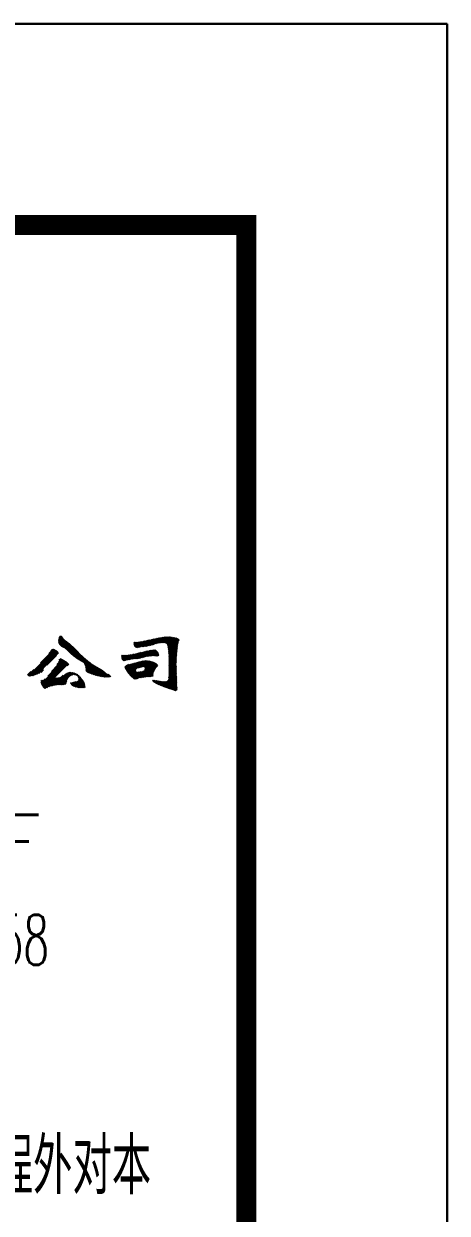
# Model space of a CAD drawing. Header units: millimetres. Extents: x -981077 to -572908, y -546666 to -409449.
# Drawn here: x -717728 to -715621, y -419996 to -414082 of the extents above; entities that cross this region are included whole.
import ezdxf
from ezdxf.enums import TextEntityAlignment as Align

# ---------------------------------------------------------------- set-up
doc = ezdxf.new("R2010")
doc.units = ezdxf.units.MM
doc.header["$LTSCALE"] = 1000
doc.layers.add('DQ', color=7, linetype='Continuous')
doc.layers.add('图框', color=7, linetype='Continuous')
doc.styles.add('HZTXT2', font='txt.shx', dxfattribs={"width": 0.8, "bigfont": 'hztxt.shx'})
doc.styles.add('TK', font='txt.shx', dxfattribs={"width": 0.7, "bigfont": 'hztxt.shx'})

# ---------------------------------------------------------------- blocks, each defined once
blk = doc.blocks.new('A$C00BC0004')
at = {"layer": 'DQ'}
for p, q in [((-932.8, -2070.6), (-912.6, -2050.5)), ((-932.7, -2066.1), (-914.4, -2047.8)), ((-932.5, -2074.9), (-910.8, -2053.1)), ((-932.3, -2061.2), (-916.5, -2045.4)), ((-932, -2078.8), (-908.6, -2055.5)), ((-931.1, -2055.5), (-919.5, -2043.9)), ((-931, -2082.4), (-906.4, -2057.7)), ((-929.5, -2085.4), (-904, -2059.9)), ((-927.5, -2087.9), (-901.7, -2062)), ((-927.3, -2047.2), (-925, -2045)), ((-925.3, -2090.1), (-899.3, -2064.1)), ((-922.9, -2092.2), (-896.9, -2066.2)), ((-920.2, -2094.1), (-894.5, -2068.3)), ((-540.1, -2100), (-509.9, -2069.8)), ((-534.7, -2099.1), (-504.3, -2068.7)), ((-529, -2098), (-498.7, -2067.6)), ((-523.6, -2097), (-493, -2066.4)), ((-518.5, -2096.4), (-487.3, -2065.2)), ((-513.5, -2095.9), (-481.5, -2063.9)), ((-508.5, -2095.4), (-475.7, -2062.7)), ((-503.4, -2094.8), (-469.9, -2061.3)), ((-498.2, -2094), (-464.1, -2060)), ((-492.7, -2093.1), (-458.3, -2058.7)), ((-487.2, -2092), (-452.5, -2057.4)), ((-481.4, -2090.8), (-446.8, -2056.1)), ((-475.5, -2089.3), (-441.1, -2054.9)), ((-469.3, -2087.7), (-435.5, -2053.8)), ((-463, -2085.8), (-429.9, -2052.7)), ((-456.5, -2083.8), (-424.4, -2051.7)), ((-450.1, -2081.9), (-419, -2050.8)), ((-444, -2080.3), (-413.7, -2050)), ((-438, -2078.8), (-408.5, -2049.3)), ((-432.3, -2077.6), (-403.4, -2048.7)), ((-427.2, -2076.9), (-398.5, -2048.3)), ((-422.3, -2076.6), (-393.8, -2048.1)), ((-417.7, -2076.4), (-389.4, -2048.1)), ((-413.2, -2076.4), (-385, -2048.2)), ((-408.9, -2076.6), (-380.7, -2048.4)), ((-405, -2077.2), (-376.5, -2048.8)), ((-401.5, -2078.2), (-372.4, -2049.1)), ((-398.5, -2079.7), (-368.4, -2049.6)), ((-395.9, -2081.6), (-364.5, -2050.2)), ((-393.7, -2083.9), (-360.6, -2050.8)), ((-392, -2086.7), (-356.9, -2051.5)), ((-390.7, -2089.8), (-353.2, -2052.3)), ((-389.6, -2093.3), (-349.5, -2053.2)), ((-388.7, -2096.8), (-345.9, -2054)), ((-387.9, -2100.5), (-342.3, -2055)), ((-387.2, -2104.4), (-338.9, -2056)), ((-386.6, -2108.3), (-335.8, -2057.4)), ((-386.1, -2112.2), (-333.6, -2059.7)), ((-385.7, -2116.3), (-333.2, -2063.8)), ((-1082, -2242.4), (-951.3, -2111.7)), ((-1077.9, -2242.7), (-948.3, -2113.1)), ((-1073, -2242.3), (-945.4, -2114.7)), ((-1067.5, -2241.3), (-942.5, -2116.3)), ((-1061.6, -2239.9), (-939.7, -2118)), ((-1055.2, -2238), (-937.2, -2120)), ((-1048.2, -2235.5), (-935.1, -2122.4)), ((-1040.6, -2232.4), (-933.8, -2125.6)), ((-1022.4, -2178.3), (-954.5, -2110.4)), ((-980.2, -2131.5), (-958, -2109.3)), ((-970.5, -2117.3), (-962.3, -2109.1)), ((-917.5, -2095.8), (-892, -2070.3)), ((-914.6, -2097.4), (-889.5, -2072.3)), ((-911.7, -2099), (-886.9, -2074.2)), ((-908.6, -2100.4), (-884.3, -2076.1)), ((-905.6, -2101.8), (-881.7, -2078)), ((-902.8, -2103.6), (-879.1, -2079.9)), ((-900.2, -2105.5), (-876.6, -2081.9)), ((-897.8, -2107.5), (-874.2, -2083.9)), ((-895.4, -2109.6), (-871.8, -2086)), ((-893.2, -2111.9), (-869.4, -2088.1)), ((-890.9, -2114.1), (-867, -2090.2)), ((-888.7, -2116.4), (-864.6, -2092.3)), ((-886.4, -2118.6), (-862.3, -2094.4)), ((-884.2, -2120.8), (-859.9, -2096.6)), ((-881.9, -2123.1), (-857.6, -2098.8)), ((-879.6, -2125.3), (-855.3, -2100.9)), ((-877.3, -2127.5), (-852.9, -2103.1)), ((-875, -2129.7), (-850.6, -2105.3)), ((-872.7, -2131.8), (-848.3, -2107.5)), ((-870.3, -2134), (-846.1, -2109.7)), ((-868, -2136.1), (-843.8, -2111.9)), ((-865.6, -2138.2), (-841.6, -2114.2)), ((-863.2, -2140.3), (-839.4, -2116.5)), ((-860.7, -2142.3), (-837.3, -2118.9)), ((-858.2, -2144.3), (-835.3, -2121.4)), ((-855.7, -2146.3), (-833.3, -2123.8)), ((-853.1, -2148.2), (-831.2, -2126.2)), ((-850.5, -2150.1), (-829, -2128.5)), ((-560.8, -2156.7), (-532.2, -2128.1)), ((-558.3, -2077.8), (-554.9, -2074.5)), ((-558.2, -2082.2), (-550.3, -2074.3)), ((-557.5, -2086), (-546, -2074.5)), ((-556.5, -2089.5), (-541.4, -2074.4)), ((-555.9, -2156.2), (-526.3, -2126.7)), ((-555.4, -2093), (-536.5, -2074)), ((-554, -2096), (-531.4, -2073.4)), ((-551.9, -2098.4), (-526.1, -2072.6)), ((-551, -2155.9), (-520.4, -2125.2)), ((-549.1, -2100.1), (-520.8, -2071.8)), ((-546.4, -2155.8), (-514.4, -2123.8)), ((-545.1, -2100.6), (-515.4, -2070.9)), ((-541.8, -2155.6), (-508.5, -2122.4)), ((-536.8, -2155.1), (-502.7, -2121)), ((-531.4, -2154.2), (-496.9, -2119.7)), ((-525.7, -2153), (-491.2, -2118.5)), ((-519.6, -2151.4), (-485.6, -2117.4)), ((-513.3, -2149.6), (-480, -2116.3)), ((-507, -2147.8), (-474.5, -2115.3)), ((-501, -2146.3), (-469.2, -2114.5)), ((-495.3, -2145), (-464, -2113.8)), ((-489.8, -2144), (-459, -2113.3)), ((-484.5, -2143.2), (-454.2, -2113)), ((-479.4, -2142.6), (-450.1, -2113.3)), ((-474.4, -2142.2), (-446.9, -2114.6)), ((-469.6, -2141.8), (-444.3, -2116.5)), ((-465, -2141.7), (-442.1, -2118.9)), ((-460.4, -2141.6), (-440.3, -2121.5)), ((-456.1, -2141.8), (-438.7, -2124.4)), ((-451.9, -2142.1), (-437.3, -2127.5)), ((-385.3, -2120.4), (-337, -2072.1)), ((-384.9, -2124.5), (-338.7, -2078.2)), ((-384.6, -2128.7), (-339.7, -2083.8)), ((-384.4, -2132.9), (-340.6, -2089.1)), ((-384.1, -2137.1), (-341.3, -2094.3)), ((-383.9, -2141.4), (-342, -2099.5)), ((-383.7, -2145.7), (-342.6, -2104.6)), ((-383.5, -2150), (-343.1, -2109.6)), ((-383.4, -2154.4), (-343.7, -2114.7)), ((-383.3, -2158.8), (-344.2, -2119.6)), ((-383.2, -2163.2), (-344.6, -2124.6)), ((-1017.8, -2281.5), (-902.7, -2166.3)), ((-1016.6, -2284.7), (-899.9, -2168)), ((-1015.3, -2287.9), (-897.2, -2169.8)), ((-1014, -2291.1), (-894.4, -2171.5)), ((-1012.5, -2294.1), (-891.7, -2173.3)), ((-1010.9, -2297), (-889, -2175.1)), ((-1009, -2299.6), (-886.5, -2177)), ((-1006.8, -2301.8), (-884.2, -2179.3)), ((-992, -2188.3), (-943.7, -2140)), ((-985.5, -2244.6), (-905.5, -2164.6)), ((-966.7, -2221.3), (-908.2, -2162.8)), ((-953.1, -2203.3), (-910.9, -2161.1)), ((-940.5, -2186.2), (-913.5, -2159.2)), ((-932.8, -2173.9), (-916.3, -2157.4)), ((-930, -2166.6), (-920.3, -2157)), ((-891.3, -2190.8), (-882.8, -2182.3)), ((-847.9, -2151.9), (-826.8, -2130.8)), ((-845.2, -2153.7), (-824.6, -2133.1)), ((-842.5, -2155.5), (-822.3, -2135.3)), ((-839.7, -2157.2), (-820.1, -2137.6)), ((-836.9, -2158.9), (-817.8, -2139.7)), ((-834.1, -2160.6), (-815.4, -2141.9)), ((-831.2, -2162.2), (-813.1, -2144.1)), ((-828.3, -2163.8), (-810.7, -2146.2)), ((-825.5, -2165.4), (-808.3, -2148.3)), ((-822.6, -2167), (-805.9, -2150.4)), ((-819.7, -2168.7), (-803.5, -2152.5)), ((-816.9, -2170.3), (-801.1, -2154.5)), ((-814.1, -2172), (-798.7, -2156.6)), ((-811.5, -2173.9), (-796.2, -2158.6)), ((-808.9, -2175.8), (-793.8, -2160.7)), ((-806.7, -2178.1), (-791.3, -2162.7)), ((-804.9, -2180.8), (-788.8, -2164.7)), ((-803.3, -2183.7), (-786.3, -2166.7)), ((-801.9, -2186.8), (-783.8, -2168.7)), ((-800.6, -2189.9), (-781.3, -2170.7)), ((-799.4, -2193.2), (-778.8, -2172.6)), ((-798.3, -2196.6), (-776.3, -2174.6)), ((-797.3, -2200.1), (-773.8, -2176.6)), ((-796.9, -2213.1), (-766, -2182.3)), ((-796.6, -2203.9), (-771.2, -2178.5)), ((-796.6, -2208.4), (-768.6, -2180.4)), ((-796.4, -2217.2), (-763.4, -2184.2)), ((-795.2, -2220.5), (-760.8, -2186.1)), ((-792.9, -2222.7), (-758.2, -2187.9)), ((-619.4, -2148), (-611.1, -2139.7)), ((-619.3, -2143.4), (-615.8, -2139.9)), ((-618.7, -2151.8), (-607, -2140)), ((-617.9, -2155.4), (-602.6, -2140.1)), ((-617, -2159), (-597.9, -2139.9)), ((-615.9, -2162.4), (-593, -2139.5)), ((-614.1, -2165.1), (-587.9, -2138.9)), ((-611.1, -2166.6), (-582.7, -2138.2)), ((-606.2, -2166.2), (-577.4, -2137.4)), ((-602.3, -2202.7), (-586, -2186.3)), ((-601.1, -2205.9), (-580.1, -2185)), ((-600.5, -2164.9), (-572, -2136.5)), ((-599.6, -2208.9), (-574.4, -2183.8)), ((-598, -2211.8), (-568.5, -2182.3)), ((-596.3, -2214.6), (-562.5, -2180.8)), ((-594.5, -2217.4), (-556.4, -2179.2)), ((-594.3, -2163.2), (-566.5, -2135.5)), ((-592.7, -2220), (-550.3, -2177.6)), ((-590.9, -2222.7), (-544.2, -2176)), ((-589, -2225.3), (-538, -2174.3)), ((-588.2, -2161.6), (-561, -2134.4)), ((-587, -2227.8), (-531.9, -2172.7)), ((-585, -2230.3), (-525.7, -2171)), ((-583, -2232.8), (-519.5, -2169.3)), ((-582.4, -2160.3), (-555.3, -2133.3)), ((-581, -2235.2), (-513.6, -2167.9)), ((-578.9, -2237.7), (-508.4, -2167.2)), ((-576.8, -2159.2), (-549.6, -2132)), ((-571.3, -2158.3), (-543.9, -2130.8)), ((-566, -2157.4), (-538.1, -2129.5)), ((-542.8, -2255.5), (-460.7, -2173.4)), ((-539.6, -2202.8), (-503.6, -2166.8)), ((-535.8, -2252.9), (-457.5, -2174.6)), ((-532.7, -2200.5), (-498.9, -2166.7)), ((-529.7, -2251.3), (-454.3, -2175.9)), ((-526.3, -2198.5), (-494.5, -2166.7)), ((-523.9, -2250), (-451.1, -2177.2)), ((-520.5, -2197.2), (-490.2, -2166.9)), ((-518.4, -2249), (-448, -2178.6)), ((-515.3, -2196.5), (-486.1, -2167.3)), ((-513, -2248.1), (-445, -2180.1)), ((-510.8, -2196.5), (-482.1, -2167.8)), ((-507.6, -2247.2), (-442.4, -2181.9)), ((-507, -2197.2), (-478.3, -2168.4)), ((-505.2, -2213.4), (-464.1, -2172.2)), ((-504.1, -2198.8), (-474.6, -2169.2)), ((-502.4, -2246.4), (-440.7, -2184.8)), ((-502.2, -2201.4), (-471, -2170.2)), ((-502.1, -2205.8), (-467.5, -2171.2)), ((-447.8, -2142.5), (-436, -2130.6)), ((-443.3, -2142.5), (-434.8, -2133.9)), ((-437.6, -2141.2), (-434.9, -2138.5)), ((-383.7, -2222), (-347.8, -2186.2)), ((-383.6, -2217.5), (-347.9, -2181.7)), ((-383.5, -2208.4), (-347.7, -2172.6)), ((-383.5, -2212.9), (-347.8, -2177.2)), ((-383.4, -2199.3), (-347.4, -2163.3)), ((-383.4, -2203.8), (-347.6, -2168)), ((-383.3, -2185.7), (-346.6, -2149)), ((-383.3, -2190.2), (-346.9, -2153.8)), ((-383.3, -2194.8), (-347.2, -2158.6)), ((-383.2, -2167.7), (-345.1, -2129.6)), ((-383.2, -2172.2), (-345.5, -2134.5)), ((-383.2, -2176.7), (-345.9, -2139.4)), ((-383.2, -2181.2), (-346.3, -2144.2)), ((-1086.4, -2237.7), (-1070, -2221.4)), ((-1085, -2240.8), (-1054.4, -2210.3)), ((-1032.1, -2228.4), (-1008.5, -2204.8)), ((-1022.5, -2223.2), (-1009.5, -2210.2)), ((-957.6, -2288.6), (-908.5, -2239.5)), ((-952.1, -2287.6), (-896.5, -2232)), ((-946.7, -2286.7), (-887.7, -2227.6)), ((-941.6, -2286), (-881, -2225.4)), ((-936.7, -2285.6), (-875.7, -2224.7)), ((-932.1, -2285.5), (-871.3, -2224.7)), ((-927.6, -2285.5), (-867.2, -2225.1)), ((-923.2, -2285.6), (-863.3, -2225.7)), ((-874.3, -2241.2), (-859.5, -2226.4)), ((-865.5, -2236.9), (-855.8, -2227.2)), ((-860, -2235.9), (-852.2, -2228.1)), ((-855.6, -2236), (-848.7, -2229.1)), ((-851.8, -2236.6), (-845.4, -2230.3)), ((-848.4, -2237.7), (-842.3, -2231.6)), ((-845.3, -2239.1), (-839.4, -2233.2)), ((-842.5, -2240.8), (-836.8, -2235.1)), ((-839.9, -2242.7), (-834.4, -2237.2)), ((-837.7, -2245), (-832.1, -2239.4)), ((-835.7, -2247.5), (-829.9, -2241.7)), ((-834.1, -2250.4), (-827.7, -2244)), ((-833, -2253.7), (-825.5, -2246.3)), ((-789.7, -2223.9), (-755.5, -2189.7)), ((-786.5, -2225.2), (-752.8, -2191.5)), ((-783.3, -2226.5), (-750, -2193.2)), ((-780.2, -2227.9), (-747.2, -2194.9)), ((-777.1, -2229.3), (-744.4, -2196.6)), ((-773.9, -2230.6), (-741.4, -2198.1)), ((-770.7, -2231.9), (-738.5, -2199.7)), ((-767.4, -2233), (-735.6, -2201.2)), ((-764, -2234.2), (-732.7, -2202.8)), ((-760.6, -2235.2), (-729.8, -2204.4)), ((-757.1, -2236.3), (-726.9, -2206)), ((-753.6, -2237.3), (-724.1, -2207.7)), ((-750.1, -2238.2), (-721.2, -2209.4)), ((-746.5, -2239.1), (-718.4, -2211.1)), ((-742.9, -2240), (-715.7, -2212.8)), ((-739.3, -2240.9), (-713, -2214.6)), ((-735.7, -2241.7), (-710.3, -2216.4)), ((-732, -2242.5), (-707.6, -2218.2)), ((-728.2, -2243.3), (-705.1, -2220.1)), ((-724.5, -2244), (-702.5, -2222.1)), ((-720.7, -2244.7), (-700.1, -2224.1)), ((-716.9, -2245.4), (-697.8, -2226.3)), ((-713, -2246), (-695.4, -2228.5)), ((-709, -2246.5), (-692.8, -2230.3)), ((-705, -2247), (-690, -2232)), ((-700.9, -2247.4), (-687.1, -2233.5)), ((-696.6, -2247.6), (-684.1, -2235)), ((-692.3, -2247.8), (-681, -2236.5)), ((-687.8, -2247.7), (-678, -2238)), ((-683, -2247.4), (-675.4, -2239.8)), ((-677.3, -2246.3), (-673.7, -2242.6)), ((-602.8, -2198.7), (-592.6, -2188.5)), ((-576.8, -2240), (-549.9, -2213.1)), ((-574.6, -2242.3), (-549.3, -2217.1)), ((-572.4, -2244.6), (-548, -2220.2)), ((-570.1, -2246.8), (-545.5, -2222.2)), ((-567.8, -2249), (-541.8, -2223)), ((-565.4, -2251.1), (-537.5, -2223.2)), ((-562.9, -2253), (-532.7, -2222.8)), ((-560.2, -2254.8), (-527.6, -2222.2)), ((-557.2, -2256.3), (-522.3, -2221.4)), ((-553.8, -2257.4), (-516.6, -2220.3)), ((-549.2, -2257.3), (-508.9, -2217)), ((-497.3, -2245.8), (-440.6, -2189.1)), ((-492.3, -2245.4), (-450.7, -2203.7)), ((-487.5, -2245.1), (-456.9, -2214.4)), ((-482.9, -2244.9), (-461.5, -2223.5)), ((-478.2, -2244.7), (-462.3, -2228.9)), ((-473.3, -2244.3), (-462.8, -2233.8)), ((-467.7, -2243.2), (-463.9, -2239.4)), ((-414.8, -2293.6), (-346.4, -2225.2)), ((-411.6, -2294.9), (-346.3, -2229.6)), ((-408.4, -2296.1), (-346.2, -2234)), ((-405.1, -2297.3), (-346.2, -2238.4)), ((-401.8, -2298.6), (-346.1, -2242.8)), ((-398.6, -2299.8), (-346.1, -2247.3)), ((-385.8, -2260.1), (-346.6, -2220.8)), ((-384.8, -2254.6), (-346.7, -2216.5)), ((-384.5, -2249.8), (-346.9, -2212.2)), ((-384.2, -2245), (-347, -2207.8)), ((-384, -2240.4), (-347.2, -2203.5)), ((-383.9, -2235.7), (-347.3, -2199.2)), ((-383.8, -2231.2), (-347.5, -2194.8)), ((-383.7, -2226.6), (-347.6, -2190.5)), ((-1021, -2271.2), (-1014.4, -2264.6)), ((-1020.2, -2274.8), (-1008.9, -2263.5)), ((-1019, -2278.2), (-998.3, -2257.4)), ((-1003.9, -2303.5), (-951.3, -2250.8)), ((-999.8, -2303.8), (-948.6, -2252.6)), ((-991.7, -2300.2), (-944.3, -2252.8)), ((-982, -2295), (-939.5, -2252.5)), ((-975.2, -2292.7), (-934.4, -2251.9)), ((-969.1, -2291.1), (-928.7, -2250.7)), ((-963.3, -2289.8), (-921.7, -2248.2)), ((-918.9, -2285.8), (-887.5, -2254.3)), ((-914.6, -2286), (-891.8, -2263.2)), ((-909.8, -2285.7), (-893.3, -2269.2)), ((-903.2, -2283.5), (-896, -2276.3)), ((-872.2, -2279.5), (-868.6, -2275.9)), ((-871.7, -2283.5), (-862.9, -2274.7)), ((-869.6, -2285.9), (-857.6, -2273.9)), ((-867.1, -2287.9), (-852, -2272.8)), ((-864.4, -2289.6), (-846, -2271.2)), ((-861.5, -2291.3), (-838.4, -2268.2)), ((-858.6, -2292.8), (-819.2, -2253.5)), ((-855.6, -2294.3), (-817.2, -2256)), ((-852.4, -2295.6), (-815.3, -2258.5)), ((-849, -2296.7), (-813.4, -2261.1)), ((-845.5, -2297.7), (-811.5, -2263.7)), ((-841.8, -2298.5), (-809.8, -2266.5)), ((-838, -2299.2), (-808.2, -2269.3)), ((-834, -2299.7), (-806.6, -2272.3)), ((-832.8, -2262.5), (-821.3, -2251.1)), ((-832.3, -2257.6), (-823.4, -2248.7)), ((-829.9, -2300), (-805.2, -2275.4)), ((-825.6, -2300.3), (-804, -2278.6)), ((-821.2, -2300.4), (-802.9, -2282)), ((-816.7, -2300.3), (-802.2, -2285.8)), ((-812, -2300.1), (-801.9, -2290)), ((-806.9, -2299.5), (-802.5, -2295.1)), ((-464.9, -2267.4), (-460.8, -2263.2)), ((-463.1, -2270.1), (-456.5, -2263.5)), ((-460.8, -2272.2), (-452.8, -2264.2)), ((-458.2, -2274.1), (-449.1, -2265)), ((-455.5, -2275.8), (-445.3, -2265.7)), ((-452.6, -2277.4), (-441.5, -2266.4)), ((-449.5, -2278.9), (-437.7, -2267.1)), ((-446.5, -2280.4), (-433.9, -2267.7)), ((-443.4, -2281.8), (-430, -2268.4)), ((-440.3, -2283.1), (-426.1, -2269)), ((-437.2, -2284.5), (-422.2, -2269.5)), ((-434, -2285.8), (-418.2, -2270)), ((-430.8, -2287.1), (-414.1, -2270.4)), ((-427.6, -2288.4), (-409.8, -2270.7)), ((-424.4, -2289.7), (-405.4, -2270.7)), ((-421.2, -2291), (-400.7, -2270.5)), ((-418, -2292.3), (-395.5, -2269.8)), ((-395.3, -2301), (-346.1, -2251.8)), ((-391.9, -2302.1), (-346.1, -2256.2)), ((-388.6, -2303.3), (-346, -2260.7)), ((-385.2, -2304.4), (-346, -2265.2)), ((-381.8, -2305.5), (-345.9, -2269.6)), ((-378.4, -2306.6), (-345.8, -2273.9)), ((-374.9, -2307.5), (-345.6, -2278.2)), ((-371.4, -2308.6), (-345.3, -2282.4)), ((-368, -2309.6), (-344.9, -2286.6)), ((-364.6, -2310.7), (-344.5, -2290.6)), ((-361.2, -2311.8), (-344.2, -2294.8)), ((-357.9, -2313), (-343.9, -2299)), ((-354.7, -2314.3), (-343.8, -2303.4)), ((-351.4, -2315.4), (-344.3, -2308.3))]:
    blk.add_line(p, q, dxfattribs=at)
at = {"layer": '图框'}
for s, height, style, width, p in [('地址：福州市五一北路171号新都会花园广场6F', 280, 'HZTXT2', 0.8, (-3509.7, -3059.2)), ('0591-83357028，83357078，83357058', 250, 'TK', 0.6, (-3014.6, -3559))]:
    blk.add_text(s, height=height, dxfattribs=dict(at, style=style, width=width)).set_placement(p, align=Align.MIDDLE)
at = {"layer": '图框', "style": 'HZTXT2', "width": 0.7}
blk.add_text('本图版权属福州精业建筑工程设计咨询有限公司所有，除本工程外对本', height=280, dxfattribs=at).set_placement((-6548.7, -4819.7))

msp = doc.modelspace()

# ---------------------------------------------------------------- linework, layer by layer
at = {"layer": '图框'}
for points in [[(-799720.886, -473481.824), (-799720.886, -414081.824), (-715620.886, -414081.824), (-715620.886, -473481.824)], [(-799720.886, -473481.824), (-715620.886, -473481.824), (-715620.886, -414081.824), (-799720.886, -414081.824)]]:
    msp.add_lwpolyline(points, close=True, dxfattribs=at)
at = {"layer": '图框', "const_width": 100}
msp.add_lwpolyline([(-797220.886, -472481.824), (-716620.886, -472481.824), (-716620.886, -415081.824), (-797220.886, -415081.824)], close=True, dxfattribs=at)

# ---------------------------------------------------------------- block references
at = {"layer": '图框'}
msp.add_blockref('A$C00BC0004', (-716620.886, -415081.824), dxfattribs=at)

doc.saveas('drawing.dxf')
